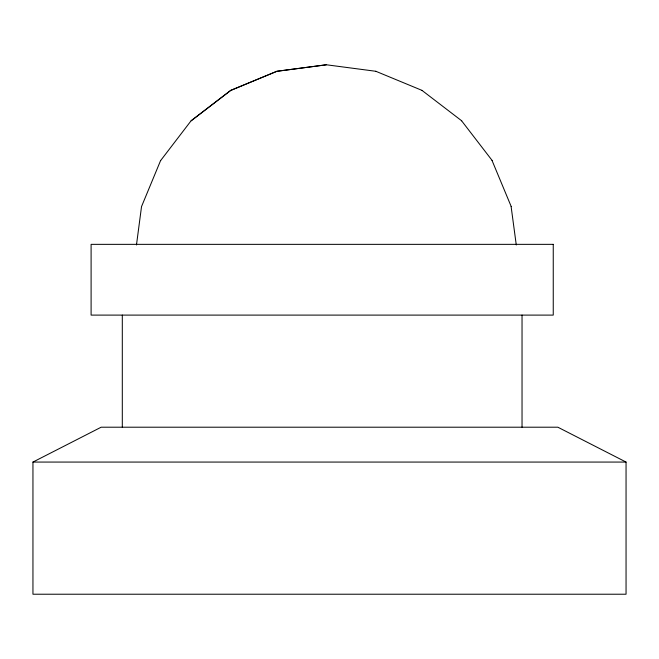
<?xml version="1.0" encoding="UTF-8"?>
<svg xmlns="http://www.w3.org/2000/svg" width="659" height="659" viewBox="0 0 659 659"><rect width="100%" height="100%" fill="white"/><g stroke="black" fill="none" stroke-linecap="round" stroke-linejoin="round"><path stroke-width="0.99" d="M136.471 244.975L141.528 206.58L160.648 160.434M160.738 160.434L191.061 120.811L230.691 90.407L276.846 71.296L326.378 64.78L375.91 71.296M191.135 120.811L230.749 90.407L276.879 71.296L326.378 64.78M32.95 462.066L101.156 427.205L557.844 427.205L626.05 462.066L626.05 594.22L32.95 594.22L32.95 462.066L626.05 462.066M511.12 206.58L516.277 244.975M375.877 71.296L422.065 90.407M422.007 90.407L461.695 120.811M461.621 120.811L492.108 160.434M492.018 160.434L511.227 206.58M522.035 315.101L522.035 427.205M122.302 315.101L122.302 427.205M553.247 244.349L91.099 244.349L91.099 315.101L553.247 315.101L553.247 244.349"/></g></svg>
